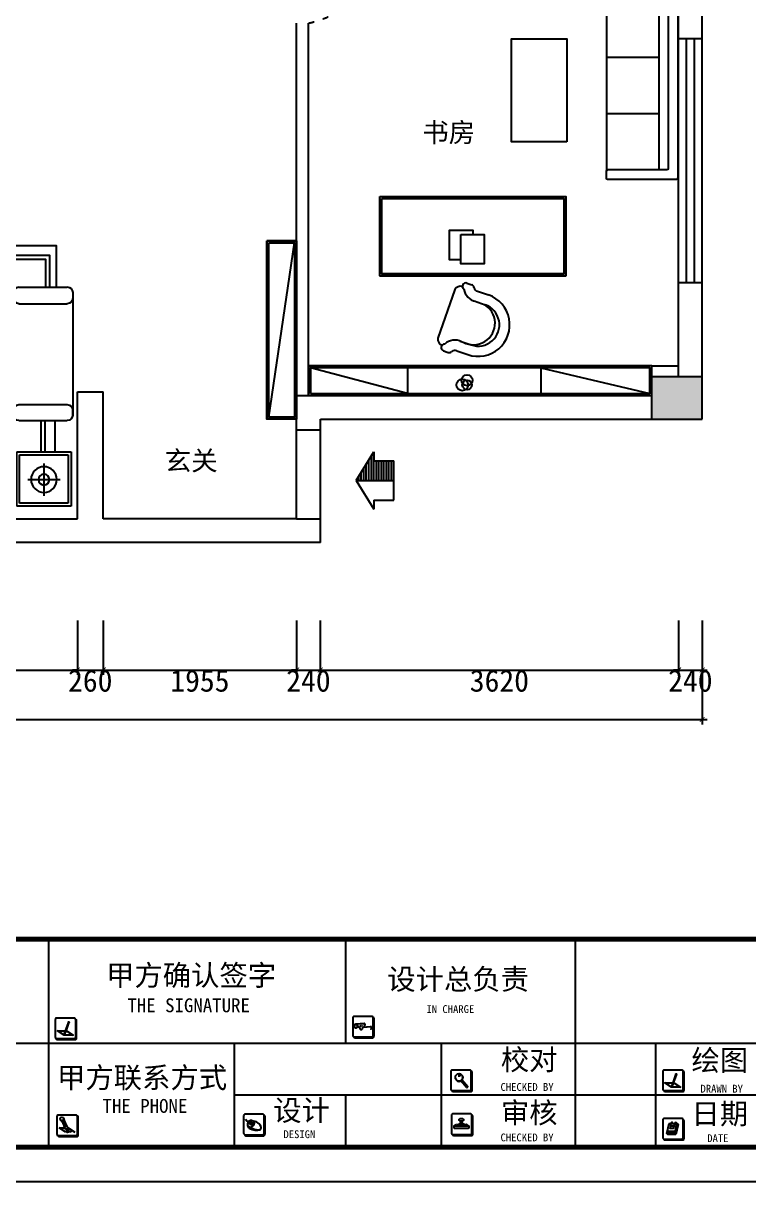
# Model space of a CAD drawing. Header units: millimetres. Extents: x 39175 to 431497, y 45587 to 68580.
# Drawn here: x 353517 to 360851, y 46674 to 58378 of the extents above; entities that cross this region are included whole.
import ezdxf
from ezdxf.enums import TextEntityAlignment as Align

# ---------------------------------------------------------------- set-up
doc = ezdxf.new("R2010")
doc.units = ezdxf.units.MM
doc.linetypes.add('ACAD_ISO03W100', pattern=[30, 12, -18])
for name, color, linetype in [('0-01图框模板说明', 2, 'Continuous'), ('0-02图框细线', 136, 'Continuous'), ('016-P平面家具', 51, 'Continuous'), ('COLUMN', 7, 'Continuous'), ('墙体', 7, 'Continuous')]:
    doc.layers.add(name, color=color, linetype=linetype)
doc.styles.add('ar', font='arial.ttf')
doc.styles.get("Standard").update_dxf_attribs({"font": ''})
doc.styles.get('Standard').set_extended_font_data('NSimSun')
doc.dimstyles.new('ISO-25', dxfattribs={"dimtxt": 220, "dimasz": 50, "dimexe": 50, "dimexo": 0.625, "dimtad": 2, "dimdec": 0, "dimtxsty": 'Standard', "dimblk": 'ARCHTICK', "dimcen": 2.5, "dimdle": 50, "dimclrd": 251, "dimclre": 251, "dimclrt": 51, "dimadec": 0, "dimazin": 0, "dimtfac": 1, "dimtdec": 0, "dimtix": 1, "dimtmove": 2, "dimatfit": 3, "dimfxl": 500, "dimfxlon": 1, "dimarcsym": 0})

# ---------------------------------------------------------------- blocks, each defined once
blk = doc.blocks.new('hgggg')
at = {"layer": '0-01图框模板说明'}
for points in [[(3462.78, 399.27, -0.414214), (3462.58, 399.08), (3460.02, 399.08, -0.071272), (3459.97, 399.08, 0.348143), (3460.16, 398.93), (3462.72, 398.93, 0.414214), (3462.92, 399.13), (3462.92, 401.69, 0.333108), (3462.77, 401.87, -0.057743), (3462.78, 401.83)], [(3505.73, 399.54, -0.414214), (3505.53, 399.34), (3502.97, 399.34, -0.071272), (3502.92, 399.35, 0.348143), (3503.11, 399.2), (3505.67, 399.2, 0.414214), (3505.86, 399.39), (3505.86, 401.95, 0.333108), (3505.72, 402.14, -0.057743), (3505.73, 402.09)], [(3519.89, 391.78, -0.414214), (3519.7, 391.59), (3517.14, 391.59, -0.071272), (3517.08, 391.59, 0.348143), (3517.27, 391.44), (3519.83, 391.44, 0.414214), (3520.03, 391.64), (3520.03, 394.2, 0.333108), (3519.89, 394.39, -0.057743), (3519.89, 394.34)], [(3550.49, 391.78, -0.414214), (3550.29, 391.59), (3547.73, 391.59, -0.071272), (3547.68, 391.59, 0.348143), (3547.87, 391.44), (3550.43, 391.44, 0.414214), (3550.62, 391.64), (3550.62, 394.2, 0.333108), (3550.48, 394.39, -0.057743), (3550.49, 394.34)], [(3489.99, 385.41, -0.414214), (3489.79, 385.21), (3487.23, 385.21, -0.071272), (3487.18, 385.22, 0.348143), (3487.37, 385.07), (3489.93, 385.07, 0.414214), (3490.12, 385.26), (3490.12, 387.82, 0.333108), (3489.98, 388.01, -0.057743), (3489.99, 387.97)], [(3519.99, 385.44, -0.414214), (3519.79, 385.25), (3517.23, 385.25, -0.071272), (3517.18, 385.26, 0.348143), (3517.37, 385.1), (3519.93, 385.1, 0.414214), (3520.13, 385.3), (3520.13, 387.86, 0.333108), (3519.98, 388.05, -0.057743), (3519.99, 388)], [(3463.02, 385.28, -0.414214), (3462.83, 385.09), (3460.27, 385.09, -0.071272), (3460.21, 385.1, 0.348143), (3460.4, 384.94), (3462.96, 384.94, 0.414214), (3463.16, 385.14), (3463.16, 387.7, 0.333108), (3463.02, 387.89, -0.057743), (3463.02, 387.84)], [(3550.49, 384.79, -0.414214), (3550.29, 384.59), (3547.73, 384.59, -0.071272), (3547.68, 384.6, 0.348143), (3547.87, 384.45), (3550.43, 384.45, 0.414214), (3550.62, 384.64), (3550.62, 387.2, 0.333108), (3550.48, 387.39, -0.057743), (3550.49, 387.35)]]:
    blk.add_hatch(color=8, dxfattribs=at).paths.add_polyline_path(points)
at = {"layer": '0-01图框模板说明', "color": 8}
for p, q in [((3503.25, 401.2), (3504.44, 401.29)), ((3503.43, 401.19), (3504.46, 401.27)), ((3461.2, 399.82), (3461.18, 399.77)), ((3461.19, 399.82), (3461.18, 399.79)), ((3461.2, 399.79), (3461.18, 399.77)), ((3461.18, 399.79), (3461.18, 399.77)), ((3461.21, 399.82), (3461.2, 399.79)), ((3504.18, 400.74), (3505.37, 400.84)), ((3504.36, 400.73), (3505.39, 400.81)), ((3518.38, 393.02), (3519.23, 392.05)), ((3518.54, 393.16), (3519.38, 392.19)), ((3548.9, 392.34), (3548.88, 392.3)), ((3548.88, 392.3), (3548.89, 392.28)), ((3548.91, 392.33), (3548.89, 392.28)), ((3548.9, 392.3), (3548.89, 392.28)), ((3548.92, 392.33), (3548.9, 392.3)), ((3487.53, 386.56), (3487.53, 386.56)), ((3487.66, 386.95), (3488.14, 386.7)), ((3487.75, 386.44), (3488.36, 386.1)), ((3488.27, 386.93), (3487.79, 387.11)), ((3487.86, 386.92), (3487.86, 386.92)), ((3487.86, 386.92), (3488.21, 386.73)), ((3488.28, 386.86), (3487.91, 387.01)), ((3488.9, 387.07), (3488.28, 387.23)), ((3488.41, 386.7), (3488.52, 386.64)), ((3517.44, 386.49), (3517.74, 386.7)), ((3517.77, 386.7), (3518.07, 386.7)), ((3518.41, 386.87), (3518.41, 386.93)), ((3518.52, 386.87), (3518.52, 386.93)), ((3518.89, 386.7), (3519.22, 386.7)), ((3519.52, 386.49), (3519.25, 386.69)), ((3549.63, 386.78), (3549.3, 385.36)), ((3549.68, 386.74), (3549.35, 385.32)), ((3549.72, 386.71), (3549.39, 385.29)), ((3549.76, 386.67), (3549.43, 385.25)), ((3549.59, 386.82), (3549.76, 386.67)), ((3461.35, 385.57), (3460.39, 386.21)), ((3460.39, 386.21), (3461.18, 386.21)), ((3461.6, 386.21), (3461.68, 386.21)), ((3461.68, 386.21), (3462.65, 385.57)), ((3548.12, 385.4), (3548.29, 385.25)), ((3549.3, 385.36), (3548.17, 385.36)), ((3549.35, 385.32), (3548.21, 385.32)), ((3549.39, 385.29), (3548.26, 385.29)), ((3549.43, 385.25), (3548.29, 385.25))]:
    blk.add_line(p, q, dxfattribs=at)
at = {"layer": '0-01图框模板说明', "color": 2, "const_width": 0.724}
blk.add_lwpolyline([(3637.38, 670.41), (3637.38, 383.41), (3227.38, 383.41), (3227.38, 670.41)], close=True, dxfattribs=at)
blk.add_lwpolyline([(3637.38, 413.41), (3227.33, 413.41)], dxfattribs=at)
at = {"layer": '0-01图框模板说明', "color": 8}
for points in [[(3460.02, 399.08), (3462.58, 399.08, 0.414214), (3462.78, 399.27), (3462.78, 401.83, 0.414214), (3462.58, 402.03), (3460.02, 402.03, 0.414214), (3459.83, 401.83), (3459.83, 399.27, 0.414214)], [(3461.84, 401.41), (3461.73, 401.44), (3461.74, 401.46, -0.451962), (3461.8, 401.49), (3461.81, 401.48, -0.418435), (3461.84, 401.42)], [(3502.97, 399.34), (3505.53, 399.34, 0.414214), (3505.73, 399.54), (3505.73, 402.09, 0.414214), (3505.53, 402.29), (3502.97, 402.29, 0.414214), (3502.78, 402.09), (3502.78, 399.54, 0.414214)], [(3517.14, 391.59), (3519.7, 391.59, 0.414214), (3519.89, 391.78), (3519.89, 394.34, 0.414214), (3519.7, 394.54), (3517.14, 394.54, 0.414214), (3516.94, 394.34), (3516.94, 391.78, 0.414214)], [(3547.73, 391.59), (3550.29, 391.59, 0.414214), (3550.49, 391.78), (3550.49, 394.34, 0.414214), (3550.29, 394.54), (3547.73, 394.54, 0.414214), (3547.54, 394.34), (3547.54, 391.78, 0.414214)], [(3549.55, 393.92), (3549.44, 393.95), (3549.44, 393.97, -0.451962), (3549.51, 394), (3549.52, 393.99, -0.418435), (3549.55, 393.93)], [(3460.27, 385.09), (3462.83, 385.09, 0.414214), (3463.02, 385.28), (3463.02, 387.84, 0.414214), (3462.83, 388.04), (3460.27, 388.04, 0.414214), (3460.07, 387.84), (3460.07, 385.28, 0.414214)], [(3487.23, 385.21), (3489.79, 385.21, 0.414214), (3489.99, 385.41), (3489.99, 387.97, 0.414214), (3489.79, 388.16), (3487.23, 388.16, 0.414214), (3487.03, 387.97), (3487.03, 385.41, 0.414214)], [(3517.23, 385.25), (3519.79, 385.25, 0.414214), (3519.99, 385.44), (3519.99, 388, 0.414214), (3519.79, 388.2), (3517.23, 388.2, 0.414214), (3517.04, 388), (3517.04, 385.44, 0.414214)], [(3517.48, 386.5), (3519.48, 386.5, -0.414214), (3519.53, 386.45), (3519.53, 386.19, -0.414214), (3519.48, 386.13), (3517.48, 386.13, -0.414214), (3517.42, 386.19), (3517.42, 386.45, -0.414214)], [(3547.73, 384.59), (3550.29, 384.59, 0.414214), (3550.49, 384.79), (3550.49, 387.35, 0.414214), (3550.29, 387.54), (3547.73, 387.54, 0.414214), (3547.54, 387.35), (3547.54, 384.79, 0.414214)]]:
    blk.add_lwpolyline(points, format="xyb", close=True, dxfattribs=at)
for points in [[(3459.97, 399.08, 0.348143), (3460.16, 398.93), (3462.72, 398.93, 0.414214), (3462.92, 399.13), (3462.92, 401.69, 0.333108), (3462.77, 401.87)], [(3502.92, 399.35, 0.348143), (3503.11, 399.2), (3505.67, 399.2, 0.414214), (3505.86, 399.39), (3505.86, 401.95, 0.333108), (3505.72, 402.14)], [(3517.08, 391.59, 0.348143), (3517.27, 391.44), (3519.83, 391.44, 0.414214), (3520.03, 391.64), (3520.03, 394.2, 0.333108), (3519.89, 394.39)], [(3547.68, 391.59, 0.348143), (3547.87, 391.44), (3550.43, 391.44, 0.414214), (3550.62, 391.64), (3550.62, 394.2, 0.333108), (3550.48, 394.39)], [(3487.18, 385.22, 0.348143), (3487.37, 385.07), (3489.93, 385.07, 0.414214), (3490.12, 385.26), (3490.12, 387.82, 0.333108), (3489.98, 388.01)], [(3517.18, 385.26, 0.348143), (3517.37, 385.1), (3519.93, 385.1, 0.414214), (3520.13, 385.3), (3520.13, 387.86, 0.333108), (3519.98, 388.05)], [(3460.21, 385.1, 0.348143), (3460.4, 384.94), (3462.96, 384.94, 0.414214), (3463.16, 385.14), (3463.16, 387.7, 0.333108), (3463.02, 387.89)], [(3547.68, 384.6, 0.348143), (3547.87, 384.45), (3550.43, 384.45, 0.414214), (3550.62, 384.64), (3550.62, 387.2, 0.333108), (3550.48, 387.39)]]:
    blk.add_lwpolyline(points, format="xyb", dxfattribs=at)
for points in [[(3461.8, 401.3), (3461.7, 401.34), (3461.23, 400.06), (3461.34, 400.03)], [(3461.84, 401.4), (3461.73, 401.45), (3461.69, 401.35), (3461.81, 401.3)], [(3461.21, 399.82), (3461.19, 399.82), (3461.23, 400.06), (3461.34, 400.03)], [(3549.51, 393.82), (3549.4, 393.85), (3548.94, 392.57), (3549.04, 392.54)], [(3549.55, 393.91), (3549.44, 393.96), (3549.4, 393.86), (3549.51, 393.81)], [(3548.92, 392.33), (3548.9, 392.34), (3548.94, 392.57), (3549.04, 392.54)], [(3518.03, 386.68), (3518.93, 386.68), (3518.93, 386.57), (3518.03, 386.57)], [(3548.72, 386.48), (3549.18, 386.48), (3549.07, 386.11), (3548.6, 386.11)], [(3548.41, 385.73), (3548.52, 385.73), (3548.49, 385.65), (3548.38, 385.65)], [(3548.63, 385.73), (3548.74, 385.73), (3548.71, 385.65), (3548.6, 385.65)], [(3548.84, 385.73), (3548.95, 385.73), (3548.93, 385.65), (3548.81, 385.65)], [(3549.06, 385.73), (3549.17, 385.73), (3549.14, 385.65), (3549.03, 385.65)]]:
    blk.add_lwpolyline(points, close=True, dxfattribs=at)
for points in [[(3461.4, 400.19), (3461.44, 400.19), (3462.41, 399.56), (3461.11, 399.56), (3460.14, 400.19), (3461.28, 400.19)], [(3549.11, 392.7), (3549.15, 392.7), (3550.12, 392.07), (3548.82, 392.07), (3547.85, 392.7), (3548.98, 392.7)], [(3518.62, 386.76), (3518.8, 386.76), (3518.93, 386.68), (3518.03, 386.68), (3518.17, 386.76), (3518.31, 386.76)], [(3548.7, 386.82), (3549.59, 386.82), (3549.26, 385.4), (3548.12, 385.4), (3548.45, 386.82), (3548.65, 386.82)]]:
    blk.add_lwpolyline(points, dxfattribs=at)
for centre, radius in [((3518.13, 393.49), 0.533), ((3460.78, 387.49), 0.262), ((3460.95, 386.98), 0.0374), ((3461.02, 386.84), 0.0374), ((3461.04, 387.02), 0.0374), ((3461.09, 386.69), 0.0374), ((3461.11, 386.88), 0.0374), ((3461.13, 387.08), 0.0374), ((3461.16, 386.51), 0.0374), ((3461.18, 386.73), 0.0374), ((3461.2, 386.94), 0.0374), ((3461.39, 386.21), 0.212), ((3461.25, 386.56), 0.0374), ((3461.26, 386.79), 0.0374), ((3461.34, 386.61), 0.0374), ((3549.28, 386.66), 0.04)]:
    blk.add_circle(centre, radius, dxfattribs=at)
for centre, radius, start, end in [((3504.37, 401.1), 0.208, 298.7114, 70.1269), ((3504.37, 401.09), 0.198, 300.3285, 62.5398), ((3504.46, 401.26), 0.00492, 62.5398, 94.538), ((3503.53, 400.83), 0.368, 105.757, 120.9015), ((3503.54, 400.47), 0.321, 39.9377, 115.0821), ((3503.66, 401.01), 0.239, 194.4811, 315.0527), ((3503.43, 401.18), 0.00492, 94.538, 105.757), ((3504.46, 400.38), 0.368, 105.757, 138.6812), ((3504.36, 400.73), 0.00492, 94.538, 105.757), ((3504.47, 400.92), 0.00504, 133.8328, 294.2798), ((3505.3, 400.64), 0.208, 298.7114, 70.1269), ((3505.39, 400.81), 0.00492, 62.5398, 94.538), ((3505.3, 400.64), 0.198, 300.3285, 62.5398), ((3505.4, 400.46), 0.00504, 133.8328, 294.2798), ((3518.14, 393.44), 0.533, 191.5054, 300.5031), ((3518.1, 393.5), 0.266, 22.4479, 114.9174), ((3518.04, 393.62), 0.125, 340.0341, 111.5177), ((3518.14, 393.44), 0.533, 323.7918, 16.5929), ((3519.27, 392.15), 0.116, 246.2917, 21.6824), ((3459.09, 385.81), 2.13, 10.8653, 46.0134), ((3466.51, 389.2), 5.72, 196.3548, 210.1283), ((3488.27, 386.62), 0.686, 172.2315, 207.5085), ((3487.9, 386.71), 0.315, 158.1829, 240.9002), ((3488.94, 386.19), 1.48, 139.3249, 154.2833), ((3488.96, 388.03), 2.17, 233.0714, 279.6677), ((3488.13, 386.74), 0.518, 74.0812, 127.264), ((3487.88, 386.97), 0.0535, 54.1755, 246.924), ((3487.91, 386.98), 0.691, 277.384, 14.5417), ((3488.3, 386.97), 0.31, 239.1443, 279.6549), ((3488.23, 386.8), 0.0797, 255.5948, 46.2056), ((3488.13, 386.65), 0.31, 22.1455, 62.6561), ((3488.34, 386.74), 0.0787, 279.6549, 22.1455), ((3487.87, 385.42), 1.94, 28.784, 58.3007), ((3489.18, 386.27), 0.4, 290.3762, 11.4241), ((3517.77, 386.65), 0.0574, 90, 119.8772), ((3518.46, 388.33), 1.14, 259.2449, 280.7551), ((3517.99, 386.87), 0.423, 7.6088, 51.9955), ((3518.23, 386.94), 0.197, 284.907, 336.821), ((3518.47, 387.04), 0.345, 237.0341, 302.9659), ((3518.94, 386.87), 0.423, 128.0045, 172.3912), ((3518.56, 386.87), 0.0402, 180, 209.5766), ((3518.71, 386.96), 0.21, 209.5766, 255.9056), ((3519.22, 386.65), 0.0574, 58.6434, 90), ((3548.67, 386.66), 0.04, 133.5405, 58.5094), ((3548.94, 386.72), 0.301, 120.0838, 193.4607), ((3548.67, 386.67), 0.0305, 218.3923, 328.4538), ((3548.94, 386.73), 0.249, 118.9884, 196.0214), ((3548.69, 386.65), 0.04, 72.6047, 87.6936), ((3548.83, 386.84), 0.146, 350.5454, 105.731), ((3548.81, 386.83), 0.115, 355.4404, 89.6822), ((3549.55, 386.72), 0.301, 127.1675, 193.4607), ((3549.3, 386.65), 0.04, 72.6047, 215.7707), ((3549.28, 386.67), 0.0305, 218.3923, 328.4538), ((3549.54, 386.73), 0.24, 120.88, 197.6449), ((3549.43, 386.88), 0.102, 75.6414, 126.1244), ((3549.42, 386.86), 0.0801, 333.2308, 96.566), ((3549.42, 386.86), 0.124, 340.7006, 72.9302), ((3489.22, 387.84), 1.94, 243.4996, 273.0164)]:
    blk.add_arc(centre, radius, start, end, dxfattribs=at)
for centre in [(3503.23, 400.89), (3503.25, 400.88), (3503.99, 400.67), (3504, 400.66)]:
    blk.add_ellipse(centre, major_axis=(0, 0.305), ratio=0.646017, dxfattribs=at)
blk.add_ellipse((3518.46, 387.35), major_axis=(0.376, 0), ratio=0.460933, start_param=-0.967391, end_param=4.108984, dxfattribs=at)
for points in [[(3487.72, 387.06), (3487.51, 387.09), (3487.4, 387.2), (3487.35, 387.45)], [(3487.75, 387.1), (3487.5, 387.1), (3487.42, 387.28), (3487.37, 387.47)]]:
    blk.add_open_spline(points, degree=3, dxfattribs=at)
blk.add_spline([(3461.39, 385.99), (3461.81, 385.81), (3461.82, 385.95), (3461.63, 385.91), (3461.51, 385.57), (3462.03, 385.66), (3462.12, 385.57)], degree=3, dxfattribs=at)
at = {"layer": '0-02图框细线'}
for p, q in [((3458.92, 383.41), (3458.92, 413.41)), ((3501.79, 398.41), (3501.79, 413.41)), ((3534.96, 398.41), (3534.96, 413.41)), ((3323.65, 398.41), (3637.38, 398.41)), ((3485.71, 383.41), (3485.71, 398.41)), ((3515.58, 383.41), (3515.58, 398.41)), ((3534.96, 383.41), (3534.96, 398.41)), ((3546.55, 383.41), (3546.55, 398.41)), ((3637.38, 390.91), (3485.71, 390.91)), ((3501.79, 383.41), (3501.79, 390.91))]:
    blk.add_line(p, q, dxfattribs=at)
blk.add_lwpolyline([(3642.38, 675.41), (3642.38, 378.41), (3222.38, 378.41), (3222.38, 675.41)], close=True, dxfattribs=at)
at = {"layer": '0-02图框细线', "attachment_point": 4}
for s, insert, char_height in [('{\\fSimSun|b0|i0|c134|p2;甲方确认签字}', (3467.17, 408.05), 3), ('{\\fSimSun|b0|i0|c134|p2;设计总负责}', (3507.77, 407.48), 3), ('{\\fSimSun|b0|i0|c134|p2;THE SIGNATURE}', (3470.25, 403.87), 2), ('{\\fSimSun|b0|i0|c134|p2;IN CHARGE}', (3513.43, 403.33), 1.1268), ('{\\fSimSun|b0|i0|c134|p2;校对}', (3524.17, 395.88), 3), ('{\\fSimSun|b0|i0|c134|p2;绘图}', (3551.69, 395.79), 3), ('{\\fSimSun|b0|i0|c134|p2;甲方联系方式}', (3460.09, 393.27), 3), ('{\\fSimSun|b0|i0|c134|p2;CHECKED BY}', (3524.12, 392.09), 1.1268), ('{\\fSimSun|b0|i0|c134|p2;DRAWN BY}', (3552.99, 391.85), 1.1268), ('{\\fSimSun|b0|i0|c134|p2;THE PHONE}', (3466.66, 389.35), 2), ('{\\fSimSun|b0|i0|c134|p2;设计}', (3491.31, 388.55), 3), ('{\\fSimSun|b0|i0|c134|p2;审核}', (3524.17, 388.21), 3), ('{\\fSimSun|b0|i0|c134|p2;日期}', (3551.69, 388.07), 3), ('{\\fSimSun|b0|i0|c134|p2;DESIGN}', (3492.78, 385.27), 1.1268), ('{\\fSimSun|b0|i0|c134|p2;CHECKED BY}', (3524.12, 384.81), 1.1268), ('{\\fSimSun|b0|i0|c134|p2;DATE}', (3553.97, 384.71), 1.1268)]:
    blk.add_mtext(s, dxfattribs=dict(at, insert=insert, char_height=char_height))
blk = doc.blocks.new('_ArchTick')
at = {"color": 0, "linetype": 'ByBlock', "const_width": 0.15}
blk.add_lwpolyline([(-0.5, -0.5), (0.5, 0.5)], dxfattribs=at)
blk = doc.blocks.new('*D79')
at = {"color": 251, "lineweight": -2, "transparency": 16777216}
for p, q in [((349315, 52344), (349315, 51794)), ((354065, 52344), (354065, 51794)), ((349265, 51844), (354115, 51844))]:
    blk.add_line(p, q, dxfattribs=at)
at = {"layer": 'Defpoints', "color": 0, "transparency": 16777216}
for p in [(349315, 53373), (354065, 53373), (354065, 51844)]:
    blk.add_point(p, dxfattribs=at)
at = {"color": 251, "lineweight": -2, "transparency": 16777216, "xscale": 50, "yscale": 50, "zscale": 50, "rotation": 180}
blk.add_blockref('_ArchTick', (349315, 51844), dxfattribs=at)
at = {"color": 251, "lineweight": -2, "transparency": 16777216, "xscale": 50, "yscale": 50, "zscale": 50}
blk.add_blockref('_ArchTick', (354065, 51844), dxfattribs=at)
at = {"color": 51, "transparency": 16777216, "insert": (351690, 51734), "char_height": 220, "attachment_point": 5}
blk.add_mtext('4750', dxfattribs=at)
blk = doc.blocks.new('*D89')
at = {"color": 251, "lineweight": -2, "transparency": 16777216}
for p, q in [((354065, 52344), (354065, 51794)), ((354325, 52344), (354325, 51794)), ((354065, 51844), (354015, 51844)), ((354065, 51844), (354325, 51844)), ((354325, 51844), (354375, 51844))]:
    blk.add_line(p, q, dxfattribs=at)
at = {"layer": 'Defpoints', "color": 0, "transparency": 16777216}
for p in [(354065, 53373), (354325, 53373), (354325, 51844)]:
    blk.add_point(p, dxfattribs=at)
at = {"color": 251, "lineweight": -2, "transparency": 16777216, "xscale": 50, "yscale": 50, "zscale": 50}
blk.add_blockref('_ArchTick', (354065, 51844), dxfattribs=at)
at = {"color": 251, "lineweight": -2, "transparency": 16777216, "xscale": 50, "yscale": 50, "zscale": 50, "rotation": 180}
blk.add_blockref('_ArchTick', (354325, 51844), dxfattribs=at)
at = {"color": 51, "transparency": 16777216, "insert": (354195, 51734), "char_height": 220, "attachment_point": 5}
blk.add_mtext('260', dxfattribs=at)
blk = doc.blocks.new('*D80')
at = {"color": 251, "lineweight": -2, "transparency": 16777216}
for p, q in [((354325, 52344), (354325, 51794)), ((356280, 52344), (356280, 51794)), ((354275, 51844), (356330, 51844))]:
    blk.add_line(p, q, dxfattribs=at)
at = {"layer": 'Defpoints', "color": 0, "transparency": 16777216}
for p in [(354325, 53373), (356280, 53373), (356280, 51844)]:
    blk.add_point(p, dxfattribs=at)
at = {"color": 251, "lineweight": -2, "transparency": 16777216, "xscale": 50, "yscale": 50, "zscale": 50, "rotation": 180}
blk.add_blockref('_ArchTick', (354325, 51844), dxfattribs=at)
at = {"color": 251, "lineweight": -2, "transparency": 16777216, "xscale": 50, "yscale": 50, "zscale": 50}
blk.add_blockref('_ArchTick', (356280, 51844), dxfattribs=at)
at = {"color": 51, "transparency": 16777216, "insert": (355303, 51734), "char_height": 220, "attachment_point": 5}
blk.add_mtext('1955', dxfattribs=at)
blk = doc.blocks.new('*D81')
at = {"color": 251, "lineweight": -2, "transparency": 16777216}
for p, q in [((356280, 52344), (356280, 51794)), ((356520, 52344), (356520, 51794)), ((356280, 51844), (356230, 51844)), ((356280, 51844), (356520, 51844)), ((356520, 51844), (356570, 51844))]:
    blk.add_line(p, q, dxfattribs=at)
at = {"layer": 'Defpoints', "color": 0, "transparency": 16777216}
for p in [(356280, 53373), (356520, 53373), (356520, 51844)]:
    blk.add_point(p, dxfattribs=at)
at = {"color": 251, "lineweight": -2, "transparency": 16777216, "xscale": 50, "yscale": 50, "zscale": 50}
blk.add_blockref('_ArchTick', (356280, 51844), dxfattribs=at)
at = {"color": 251, "lineweight": -2, "transparency": 16777216, "xscale": 50, "yscale": 50, "zscale": 50, "rotation": 180}
blk.add_blockref('_ArchTick', (356520, 51844), dxfattribs=at)
at = {"color": 51, "transparency": 16777216, "insert": (356400, 51734), "char_height": 220, "attachment_point": 5}
blk.add_mtext('240', dxfattribs=at)
blk = doc.blocks.new('*D82')
at = {"color": 251, "lineweight": -2, "transparency": 16777216}
for p, q in [((356520, 52344), (356520, 51794)), ((360140, 52344), (360140, 51794)), ((356470, 51844), (360190, 51844))]:
    blk.add_line(p, q, dxfattribs=at)
at = {"layer": 'Defpoints', "color": 0, "transparency": 16777216}
for p in [(360140, 54808), (356520, 53373), (360140, 51844)]:
    blk.add_point(p, dxfattribs=at)
at = {"color": 251, "lineweight": -2, "transparency": 16777216, "xscale": 50, "yscale": 50, "zscale": 50, "rotation": 180}
blk.add_blockref('_ArchTick', (356520, 51844), dxfattribs=at)
at = {"color": 251, "lineweight": -2, "transparency": 16777216, "xscale": 50, "yscale": 50, "zscale": 50}
blk.add_blockref('_ArchTick', (360140, 51844), dxfattribs=at)
at = {"color": 51, "transparency": 16777216, "insert": (358330, 51734), "char_height": 220, "attachment_point": 5}
blk.add_mtext('3620', dxfattribs=at)
blk = doc.blocks.new('*D83')
at = {"color": 251, "lineweight": -2, "transparency": 16777216}
for p, q in [((360140, 52344), (360140, 51794)), ((360380, 52344), (360380, 51794)), ((360140, 51844), (360090, 51844)), ((360140, 51844), (360380, 51844)), ((360380, 51844), (360430, 51844))]:
    blk.add_line(p, q, dxfattribs=at)
at = {"layer": 'Defpoints', "color": 0, "transparency": 16777216}
for p in [(360140, 54808), (360380, 54378), (360380, 51844)]:
    blk.add_point(p, dxfattribs=at)
at = {"color": 251, "lineweight": -2, "transparency": 16777216, "xscale": 50, "yscale": 50, "zscale": 50}
blk.add_blockref('_ArchTick', (360140, 51844), dxfattribs=at)
at = {"color": 251, "lineweight": -2, "transparency": 16777216, "xscale": 50, "yscale": 50, "zscale": 50, "rotation": 180}
blk.add_blockref('_ArchTick', (360380, 51844), dxfattribs=at)
at = {"color": 51, "transparency": 16777216, "insert": (360260, 51734), "char_height": 220, "attachment_point": 5}
blk.add_mtext('240', dxfattribs=at)
blk = doc.blocks.new('*D90')
at = {"color": 251, "lineweight": -2, "transparency": 16777216}
for p, q in [((362716, 53373), (363266, 53373)), ((363216, 53373), (363216, 53423)), ((363216, 53133), (363216, 53373)), ((362716, 53133), (363266, 53133)), ((363216, 53133), (363216, 53083))]:
    blk.add_line(p, q, dxfattribs=at)
at = {"layer": 'Defpoints', "color": 0, "transparency": 16777216}
for p in [(356280, 53373), (363216, 53373), (356520, 53133)]:
    blk.add_point(p, dxfattribs=at)
at = {"color": 251, "lineweight": -2, "transparency": 16777216, "xscale": 50, "yscale": 50, "zscale": 50}
for p, rotation in [((363216, 53373), 270), ((363216, 53133), 90)]:
    blk.add_blockref('_ArchTick', p, dxfattribs=dict(at, rotation=rotation))
at = {"color": 51, "transparency": 16777216, "insert": (363327, 53253), "char_height": 220, "attachment_point": 5, "rotation": 90}
blk.add_mtext('240', dxfattribs=at)
blk = doc.blocks.new('*D91')
at = {"color": 251, "lineweight": -2, "transparency": 16777216}
for p, q in [((363216, 53323), (363216, 54428)), ((362716, 54378), (363266, 54378)), ((362716, 53373), (363266, 53373))]:
    blk.add_line(p, q, dxfattribs=at)
at = {"layer": 'Defpoints', "color": 0, "transparency": 16777216}
for p in [(360380, 54378), (363216, 54378), (356280, 53373)]:
    blk.add_point(p, dxfattribs=at)
at = {"color": 251, "lineweight": -2, "transparency": 16777216, "xscale": 50, "yscale": 50, "zscale": 50}
for p, rotation in [((363216, 54378), 90), ((363216, 53373), 270)]:
    blk.add_blockref('_ArchTick', p, dxfattribs=dict(at, rotation=rotation))
at = {"color": 51, "transparency": 16777216, "insert": (363327, 53875), "char_height": 220, "attachment_point": 5, "rotation": 90}
blk.add_mtext('1005', dxfattribs=at)
blk = doc.blocks.new('*D92')
at = {"color": 251, "lineweight": -2, "transparency": 16777216}
for p, q in [((363216, 54618), (363216, 54668)), ((362716, 54618), (363266, 54618)), ((363216, 54378), (363216, 54618)), ((362716, 54378), (363266, 54378)), ((363216, 54378), (363216, 54328))]:
    blk.add_line(p, q, dxfattribs=at)
at = {"layer": 'Defpoints', "color": 0, "transparency": 16777216}
for p in [(359870, 54618), (363216, 54618), (360380, 54378)]:
    blk.add_point(p, dxfattribs=at)
at = {"color": 251, "lineweight": -2, "transparency": 16777216, "xscale": 50, "yscale": 50, "zscale": 50}
for p, rotation in [((363216, 54618), 270), ((363216, 54378), 90)]:
    blk.add_blockref('_ArchTick', p, dxfattribs=dict(at, rotation=rotation))
at = {"color": 51, "transparency": 16777216, "insert": (363327, 54498), "char_height": 220, "attachment_point": 5, "rotation": 90}
blk.add_mtext('240', dxfattribs=at)
blk = doc.blocks.new('*D93')
at = {"color": 251, "lineweight": -2, "transparency": 16777216}
for p, q in [((362956, 59378), (363506, 59378)), ((363456, 54568), (363456, 59428)), ((362956, 54618), (363506, 54618))]:
    blk.add_line(p, q, dxfattribs=at)
at = {"layer": 'Defpoints', "color": 0, "transparency": 16777216}
for p in [(360380, 59378), (363456, 59378), (359870, 54618)]:
    blk.add_point(p, dxfattribs=at)
at = {"color": 251, "lineweight": -2, "transparency": 16777216, "xscale": 50, "yscale": 50, "zscale": 50}
for p, rotation in [((363456, 59378), 90), ((363456, 54618), 270)]:
    blk.add_blockref('_ArchTick', p, dxfattribs=dict(at, rotation=rotation))
at = {"color": 51, "transparency": 16777216, "insert": (363567, 56998), "char_height": 220, "attachment_point": 5, "rotation": 90}
blk.add_mtext('4760', dxfattribs=at)
blk = doc.blocks.new('*D84')
at = {"color": 251, "lineweight": -2, "transparency": 16777216}
for p, q in [((343000, 51844), (343000, 51294)), ((360380, 51844), (360380, 51294)), ((342950, 51344), (360430, 51344))]:
    blk.add_line(p, q, dxfattribs=at)
at = {"layer": 'Defpoints', "color": 0, "transparency": 16777216}
for p in [(360380, 54378), (343000, 53133), (360380, 51344)]:
    blk.add_point(p, dxfattribs=at)
at = {"color": 251, "lineweight": -2, "transparency": 16777216, "xscale": 50, "yscale": 50, "zscale": 50, "rotation": 180}
blk.add_blockref('_ArchTick', (343000, 51344), dxfattribs=at)
at = {"color": 251, "lineweight": -2, "transparency": 16777216, "xscale": 50, "yscale": 50, "zscale": 50}
blk.add_blockref('_ArchTick', (360380, 51344), dxfattribs=at)
at = {"color": 51, "transparency": 16777216, "insert": (351690, 51234), "char_height": 220, "attachment_point": 5}
blk.add_mtext('17380', dxfattribs=at)
blk = doc.blocks.new('*D114')
at = {"color": 251, "lineweight": -2, "transparency": 16777216}
for p, q in [((363699, 53083), (363699, 63443)), ((363199, 63393), (363749, 63393)), ((363199, 53133), (363749, 53133))]:
    blk.add_line(p, q, dxfattribs=at)
at = {"layer": 'Defpoints', "color": 0, "transparency": 16777216}
for p in [(356520, 63393), (363699, 63393), (356520, 53133)]:
    blk.add_point(p, dxfattribs=at)
at = {"color": 251, "lineweight": -2, "transparency": 16777216, "xscale": 50, "yscale": 50, "zscale": 50}
for p, rotation in [((363699, 63393), 90), ((363699, 53133), 270)]:
    blk.add_blockref('_ArchTick', p, dxfattribs=dict(at, rotation=rotation))
at = {"color": 51, "transparency": 16777216, "insert": (363810, 58263), "char_height": 220, "attachment_point": 5, "rotation": 90}
blk.add_mtext('10260', dxfattribs=at)
blk = doc.blocks.new('YTYT')
at = {"layer": '016-P平面家具'}
for p, q in [((128945, -21545), (128836, -21507)), ((129081, -21546), (129033, -21529)), ((128911, -21642), (128802, -21604)), ((128968, -22165), (129139, -21673)), ((128736, -22147), (128627, -22109)), ((128770, -22049), (128661, -22011)), ((128844, -22229), (128796, -22213))]:
    blk.add_line(p, q, dxfattribs=at)
for centre, radius, start, end in [((128731, -21808), 319, 70.8731, 250.8731), ((129022, -21562), 34.4, 70.8731, 133.2868), ((128731, -21808), 215, 70.8731, 250.8731), ((125844, -21785), 2991, 3.2816, 3.318), ((128966, -21503), 150, 243.2905, 312.7171), ((128966, -21503), 46.5, 243.2905, 313.2868), ((129070, -21579), 34.4, 266.2069, 70.8731), ((129074, -21665), 65.5, 352.9364, 71.8295), ((125844, -21785), 2819, 355.458, 355.5646), ((128727, -22192), 150, 9.029, 78.4556), ((128727, -22192), 46.5, 8.4594, 78.4556), ((128807, -22180), 34.4, 188.4594, 250.8731), ((128856, -22197), 34.4, 250.8731, 55.5392), ((128912, -22131), 65.5, 249.9167, 328.8097)]:
    blk.add_arc(centre, radius, start, end, dxfattribs=at)
at = {"layer": '016-P平面家具', "color": 250}
blk.add_arc((128778, -21824), 218, 61.1955, 241.8196, dxfattribs=at)
blk = doc.blocks.new('swrgs e')
at = {"layer": '016-P平面家具', "color": 51, "ltscale": 120}
for p, q in [((381737, 55713), (381250, 55713)), ((381193, 55657), (381193, 54420)), ((381193, 55657), (381193, 55600)), ((381793, 55657), (381793, 54420)), ((381793, 55657), (381793, 55600)), ((381737, 55543), (381250, 55543)), ((385634, 55124), (385634, 54973)), ((381193, 54420), (381193, 54469)), ((381193, 54420), (381193, 54469)), ((381737, 54525), (381250, 54525)), ((381737, 54525), (381250, 54525)), ((381793, 54420), (381793, 54469)), ((381793, 54420), (381793, 54469)), ((381737, 54364), (381250, 54364)), ((381737, 54364), (381250, 54364)), ((382172, 54191), (382744, 54191)), ((382849, 54191), (383572, 54191)), ((383677, 54191), (384249, 54191)), ((384353, 54191), (384925, 54191)), ((382068, 54086), (381963, 54086)), ((382120, 54034), (382120, 54139)), ((382796, 53472), (382796, 54139)), ((382796, 54139), (382796, 53472)), ((383625, 54139), (383625, 53472)), ((383625, 54139), (383625, 53472)), ((383625, 53472), (383625, 54139)), ((383625, 53472), (383625, 54139)), ((384301, 54139), (384301, 53472)), ((384977, 54139), (384977, 53472)), ((385134, 54086), (385030, 54086)), ((381211, 54047), (381211, 53498)), ((381760, 54047), (381211, 54047)), ((381760, 53498), (381760, 54047)), ((381911, 54034), (381911, 53425)), ((382120, 53472), (382120, 54034)), ((382120, 53472), (382120, 54034)), ((384977, 54034), (384977, 53472)), ((384977, 54034), (384977, 53472)), ((385187, 53425), (385187, 54034)), ((385347, 53498), (385347, 54047)), ((385347, 54047), (385896, 54047)), ((385896, 54047), (385896, 53498)), ((381211, 53498), (381760, 53498)), ((385896, 53498), (385347, 53498)), ((381963, 53373), (385134, 53373)), ((382796, 53472), (382120, 53472)), ((385163, 53472), (382120, 53472)), ((383625, 53472), (382796, 53472)), ((385163, 53472), (383625, 53472))]:
    blk.add_line(p, q, dxfattribs=at)
at = {"layer": '016-P平面家具', "color": 250, "ltscale": 120}
for p, q in [((385494, 54973), (385494, 55124)), ((385534, 55124), (385534, 54973)), ((381241, 54018), (381241, 53528)), ((381731, 54018), (381241, 54018)), ((381731, 53528), (381731, 54018)), ((385377, 53528), (385377, 54018)), ((385377, 54018), (385867, 54018)), ((385867, 54018), (385867, 53528)), ((381485, 53931), (381485, 53605)), ((385623, 53931), (385623, 53605)), ((381648, 53770), (381322, 53770)), ((385460, 53770), (385786, 53770)), ((381241, 53528), (381731, 53528)), ((385867, 53528), (385377, 53528))]:
    blk.add_line(p, q, dxfattribs=at)
at = {"layer": '016-P平面家具', "color": 51, "ltscale": 120}
blk.add_lwpolyline([(385716, 55724), (385716, 56133), (381360, 56133), (381360, 55713)], dxfattribs=at)
at = {"layer": '016-P平面家具', "color": 250, "ltscale": 120}
for points in [[(383329, 56033), (381430, 56033), (381430, 55713)], [(383329, 55993), (381470, 55993), (381470, 55713)], [(385616, 55724), (385616, 56033), (383329, 56033)], [(385576, 55724), (385576, 55993), (383329, 55993)], [(381475, 54364), (381475, 54047)], [(381517, 54364), (381517, 54047)], [(385494, 54047), (385494, 54373)], [(385534, 54047), (385534, 54373)], [(381760, 53917), (381911, 53917)], [(381760, 53877), (381911, 53877)], [(385187, 53917), (385347, 53917)], [(385187, 53877), (385347, 53877)]]:
    blk.add_lwpolyline(points, dxfattribs=at)
at = {"layer": '016-P平面家具', "color": 51, "ltscale": 120}
for points in [[(385262, 55124), (385862, 55124), (385862, 55724), (385262, 55724)], [(384359, 54561), (382756, 54561), (382756, 55461), (384359, 55461)], [(385262, 54373), (385862, 54373), (385862, 54973), (385262, 54973)]]:
    blk.add_lwpolyline(points, close=True, dxfattribs=at)
at = {"layer": '016-P平面家具', "color": 250, "ltscale": 120}
blk.add_lwpolyline([(384329, 54591), (382786, 54591), (382786, 55431), (384329, 55431)], close=True, dxfattribs=at)
at = {"layer": '016-P平面家具', "color": 51}
for points in [[(381375, 54364), (381375, 54047)], [(385634, 54047), (385634, 54373)], [(381760, 53777), (381911, 53777)], [(385187, 53777), (385347, 53777)]]:
    blk.add_lwpolyline(points, dxfattribs=at)
at = {"layer": '016-P平面家具', "color": 250, "ltscale": 120}
blk.add_lwpolyline([(382120, 53530, -0.414214), (382172, 53582), (385111, 53582, -0.414214), (385163, 53530), (385163, 53472), (382120, 53472)], format="xyb", close=True, dxfattribs=at)
at = {"layer": '016-P平面家具', "color": 51, "ltscale": 120}
for centre in [(381485, 53768), (385623, 53768)]:
    blk.add_circle(centre, 130, dxfattribs=at)
at = {"layer": '016-P平面家具', "color": 250, "ltscale": 120}
for centre in [(381485, 53768), (385623, 53768)]:
    blk.add_circle(centre, 55, dxfattribs=at)
at = {"layer": '016-P平面家具', "color": 51, "ltscale": 120}
for centre, radius, start, end in [((381250, 55657), 56.3, 90, 180), ((381737, 55657), 56.3, 0, 90), ((381250, 55600), 56.3, 180, 270), ((381737, 55600), 56.3, 270, 0), ((381250, 54469), 56.3, 90, 180), ((381250, 54469), 56.3, 90, 180), ((381737, 54469), 56.3, 0, 90), ((381737, 54469), 56.3, 0, 90), ((381250, 54420), 56.3, 180, 270), ((381250, 54420), 56.3, 180, 270), ((381737, 54420), 56.3, 270, 0), ((381737, 54420), 56.3, 270, 0), ((382172, 54139), 52.4, 90, 180), ((382172, 54139), 52.4, 90, 180), ((382744, 54139), 52.4, 0, 90), ((382849, 54139), 52.4, 90, 180), ((382849, 54139), 52.4, 90, 180), ((383572, 54139), 52.4, 0, 90), ((383572, 54139), 52.4, 0, 90), ((383677, 54139), 52.4, 90, 180), ((383677, 54139), 52.4, 90, 180), ((384249, 54139), 52.4, 0, 90), ((384353, 54139), 52.4, 90, 180), ((384925, 54139), 52.4, 0, 90), ((381963, 54034), 52.4, 90, 180), ((382068, 54034), 52.4, 0, 90), ((385030, 54034), 52.4, 90, 180), ((385134, 54034), 52.4, 0, 90), ((381963, 53425), 52.4, 180, 270), ((385134, 53425), 52.4, 270, 0)]:
    blk.add_arc(centre, radius, start, end, dxfattribs=at)
blk = doc.blocks.new('wetg s')
at = {"color": 2}
for p, q in [((355007, 73222), (355007, 71962)), ((355697, 73252), (355037, 73252)), ((355107, 73252), (355107, 72067)), ((355727, 73222), (355727, 71982)), ((355727, 72052), (355122, 72052)), ((355017, 71952), (355697, 71952)), ((355858, 70800), (355858, 71685)), ((355873, 71700), (355963, 71700)), ((355963, 71700), (358123, 71700)), ((355978, 70935), (355978, 71685)), ((356688, 71040), (356688, 71700)), ((357398, 71040), (357398, 71700)), ((358108, 70935), (358108, 71685)), ((358213, 71700), (358123, 71700)), ((358228, 70815), (358228, 71685)), ((355418, 71501), (355418, 71021)), ((355658, 71261), (355178, 71261)), ((355993, 70920), (358093, 70920)), ((355858, 70800), (358213, 70800))]:
    blk.add_line(p, q, dxfattribs=at)
at = {"color": 251}
blk.add_line((355978, 71040), (358108, 71040), dxfattribs=at)
at = {"color": 2}
for points in [[(357751, 72200), (357751, 72900), (356451, 72900), (356451, 72200)], [(355043, 70886), (355793, 70886), (355793, 71636), (355043, 71636)]]:
    blk.add_lwpolyline(points, close=True, dxfattribs=at)
blk.add_circle((355418, 71261), 200, dxfattribs=at)
at = {"color": 251}
blk.add_circle((355418, 71261), 155, dxfattribs=at)
at = {"color": 2}
for centre, radius, start, end in [((355037, 73222), 30, 90, 180), ((355697, 73222), 30, 0, 90), ((355122, 72067), 15, 180, 270), ((355697, 71982), 30, 270, 0), ((355017, 71962), 10, 180, 270), ((355873, 71685), 15, 90, 180), ((355963, 71685), 15, 0, 90), ((358123, 71685), 15, 90, 180), ((358213, 71685), 15, 0, 90), ((355993, 70935), 15, 180, 270), ((358093, 70935), 15, 270, 0), ((358213, 70815), 15, 270, 0)]:
    blk.add_arc(centre, radius, start, end, dxfattribs=at)
at = {"color": 251}
for centre, radius, start, end in [((355130, 71986), 221, 17.2416, 96.0306), ((355335, 72297), 245, 201.7192, 271.5531), ((355383, 71736), 464, 54.7652, 101.7739), ((355578, 72679), 568, 239.2797, 277.2594)]:
    blk.add_arc(centre, radius, start, end, dxfattribs=at)

msp = doc.modelspace()

# ---------------------------------------------------------------- hatches: boundary and pattern name
h = msp.add_hatch(color=8)
h.dxf.hatch_style = 1
h.paths.add_polyline_path([(360380.3, 54807.9), (359870.3, 54807.9), (359870.3, 54377.9), (360380.3, 54377.9)])
h = msp.add_hatch()
h.set_pattern_fill('ANSI31', color=251, scale=8, angle=45, style=0)
h.set_pattern_definition([(90, (356883.338, 53758.2), (-25.4, 5e-15), [])])
h.paths.add_polyline_path([(357261.6, 53958.2), (357061.6, 53958.2), (357061.6, 54048.1), (356883.3, 53758.2), (357261.6, 53758.2)])

# ---------------------------------------------------------------- linework, layer by layer
for p, q in [((360140.3, 58222.9), (360140.3, 59377.9)), ((360380.3, 58222.9), (360380.3, 59377.9)), ((356280.3, 54617.9), (356280.3, 58377.9)), ((356400.3, 54617.9), (356400.3, 58377.9)), ((360140.3, 58222.9), (360380.3, 58222.9)), ((356280.3, 56177.9), (355980.3, 56177.9)), ((355980.3, 56177.9), (355980.3, 54377.9)), ((356280.3, 54377.9), (356280.3, 56177.9)), ((360140.3, 54807.9), (360140.3, 55757.9)), ((360140.3, 55757.9), (360380.3, 55757.9)), ((360380.3, 54377.9), (360380.3, 55757.9)), ((359870.3, 54377.9), (359870.3, 54807.9)), ((359870.3, 54807.9), (360380.3, 54807.9)), ((354065.3, 53372.9), (354065.3, 54652.9)), ((354065.3, 54652.9), (354325.3, 54652.9)), ((354325.3, 53372.9), (354325.3, 54652.9)), ((356280.3, 54267.9), (356280.3, 54617.9)), ((356280.3, 54617.9), (359870.3, 54617.9)), ((356280.3, 54377.9), (355980.3, 54377.9)), ((356520.3, 54377.9), (360380.3, 54377.9)), ((356520.3, 54267.9), (356520.3, 54377.9)), ((356520.3, 54267.9), (356280.3, 54267.9)), ((357061.6, 54048.1), (357061.6, 53958.2)), ((349315.3, 53372.9), (354065.3, 53372.9)), ((356280.3, 53372.9), (354325.3, 53372.9)), ((356280.3, 53372.9), (356520.3, 53372.9)), ((356520.3, 53132.9), (356520.3, 53372.9)), ((356520.3, 53132.9), (343000.3, 53132.9))]:
    msp.add_line(p, q)
at = {"color": 251}
for p, q in [((360140.3, 55757.9), (360140.3, 58222.9)), ((360380.3, 55757.9), (360380.3, 58222.9)), ((357400.3, 54637.9), (356420.3, 54897.9)), ((358750.3, 54897.9), (359850.3, 54637.9)), ((356280.3, 53372.9), (356280.3, 54267.9)), ((356520.3, 53372.9), (356520.3, 54267.9))]:
    msp.add_line(p, q, dxfattribs=at)
at = {"color": 51}
for p, q in [((360220.3, 55757.9), (360220.3, 58222.9)), ((360300.3, 55757.9), (360300.3, 58222.9)), ((357121, 55826), (359001, 55826))]:
    msp.add_line(p, q, dxfattribs=at)
at = {"color": 1}
for p, q in [((356000.3, 54397.9), (356260.3, 56157.9)), ((356883.3, 53758.2), (357061.6, 54048.1)), ((357061.6, 53958.2), (357261.6, 53958.2)), ((357261.6, 53558.2), (357261.6, 53958.2)), ((356883.3, 53758.2), (357061.6, 53468.3)), ((356883.3, 53758.2), (357261.6, 53758.2)), ((357061.6, 53558.2), (357061.6, 53468.3)), ((357061.6, 53558.2), (357261.6, 53558.2))]:
    msp.add_line(p, q, dxfattribs=at)
at = {"color": 2}
for p, q in [((356400.3, 54917.9), (357400.3, 54917.9)), ((357400.3, 54897.9), (357400.3, 54637.9)), ((358750.3, 54897.9), (358750.3, 54637.9)), ((359870.3, 54917.9), (360140.3, 54917.9))]:
    msp.add_line(p, q, dxfattribs=at)
for points in [[(357121, 56626), (359001, 56626), (359001, 55826), (357121, 55826)], [(355980.3, 56177.9), (356280.3, 56177.9), (356280.3, 54377.9), (355980.3, 54377.9)], [(357939.1, 56243.8), (358175.5, 56243.8), (358175.5, 55945.7), (357939.1, 55945.7)], [(356400.3, 54617.9), (359870.3, 54617.9), (359870.3, 54917.9), (356400.3, 54917.9)]]:
    msp.add_lwpolyline(points, close=True, dxfattribs=at)
msp.add_lwpolyline([(357939.1, 55988.7), (357826.2, 55988.7), (357826.2, 56286.8), (358062.7, 56286.8), (358062.7, 56243.8)], dxfattribs=at)
at = {"color": 1}
msp.add_lwpolyline([(356000.3, 56157.9), (356260.3, 56157.9), (356260.3, 54397.9), (356000.3, 54397.9)], close=True, dxfattribs=at)
at = {"color": 251}
msp.add_lwpolyline([(356420.3, 54637.9), (359850.3, 54637.9), (359850.3, 54897.9), (356420.3, 54897.9)], close=True, dxfattribs=at)
at = {"color": 2}
for centre, radius in [((357955.1, 54723.3), 58.3), ((358002.9, 54771.1), 55.3), ((358002.9, 54723.3), 47.8)]:
    msp.add_circle(centre, radius, dxfattribs=at)
at = {"layer": '016-P平面家具', "color": 250, "linetype": 'ACAD_ISO03W100', "ltscale": 5}
msp.add_arc((356183.1, 59376.6), 1022, 282.27092, 354.462, dxfattribs=at)
at = {"layer": 'COLUMN', "color": 250}
msp.add_lwpolyline([(357141, 56606), (358981, 56606), (358981, 55846), (357141, 55846)], close=True, dxfattribs=at)

# ---------------------------------------------------------------- block references
at = {"color": 3, "xscale": -0.8, "yscale": 0.8, "zscale": 0.8, "rotation": 90}
msp.add_blockref('wetg s', (416771.8, 343381.7), dxfattribs=at)
at = {"color": 3, "xscale": -1}
msp.add_blockref('swrgs e', (735211.7, 0), dxfattribs=at)
at = {"layer": '0-02图框细线', "xscale": 70, "yscale": 70, "zscale": 70}
msp.add_blockref('hgggg', (111653, 20185.6), dxfattribs=at)
at = {"layer": '墙体', "rotation": 180}
msp.add_blockref('YTYT', (486846.2, 33523.3), dxfattribs=at)

# ---------------------------------------------------------------- texts
at = {"color": 2, "style": 'ar', "flags": 8}
for tag, p in [('书房', (357817.7, 57278.4)), ('玄关', (355214.8, 53962.6))]:
    msp.add_attdef(tag, text='原始结构图', height=196, dxfattribs=at).set_placement(p, align=Align.MIDDLE)

# ---------------------------------------------------------------- dimensions: what is measured, and where the dimension line sits
for base, p1, p2, angle, picture, middle in [((363699, 63392.9), (356520.3, 53132.9), (356520.3, 63392.9), 90, '*D114', (363809.6, 58262.9)), ((363456.3, 59377.9), (359870.3, 54617.9), (360380.3, 59377.9), 270, '*D93', (363567, 56997.9)), ((363216.3, 54617.9), (360380.3, 54377.9), (359870.3, 54617.9), 270, '*D92', (363327, 54497.9)), ((363216.3, 54377.9), (356280.3, 53372.9), (360380.3, 54377.9), 270, '*D91', (363327, 53875.4)), ((363216.3, 53372.9), (356520.3, 53132.9), (356280.3, 53372.9), 270, '*D90', (363327, 53252.9))]:
    dim = msp.add_linear_dim(base=base, p1=p1, p2=p2, angle=angle, dimstyle='ISO-25')
    dim.commit()
    dim.dimension.update_dxf_attribs({"geometry": picture, "text_midpoint": middle})
for base, p1, p2, picture, middle in [((360140.3, 51844.1), (356520.3, 53372.9), (360140.3, 54807.9), '*D82', (358330.3, 51733.5)), ((360380.3, 51844.1), (360140.3, 54807.9), (360380.3, 54377.9), '*D83', (360260.3, 51733.5)), ((360380.3, 51344.1), (343000.3, 53132.9), (360380.3, 54377.9), '*D84', (351690.3, 51233.5)), ((354065.3, 51844.1), (349315.3, 53372.9), (354065.3, 53372.9), '*D79', (351690.3, 51733.5)), ((354325.3, 51844.1), (354065.3, 53372.9), (354325.3, 53372.9), '*D89', (354195.3, 51733.5)), ((356280.3, 51844.1), (354325.3, 53372.9), (356280.3, 53372.9), '*D80', (355302.8, 51733.5)), ((356520.3, 51844.1), (356280.3, 53372.9), (356520.3, 53372.9), '*D81', (356400.3, 51733.5))]:
    dim = msp.add_linear_dim(base=base, p1=p1, p2=p2, dimstyle='ISO-25')
    dim.commit()
    dim.dimension.update_dxf_attribs({"geometry": picture, "text_midpoint": middle})

doc.saveas('drawing.dxf')
